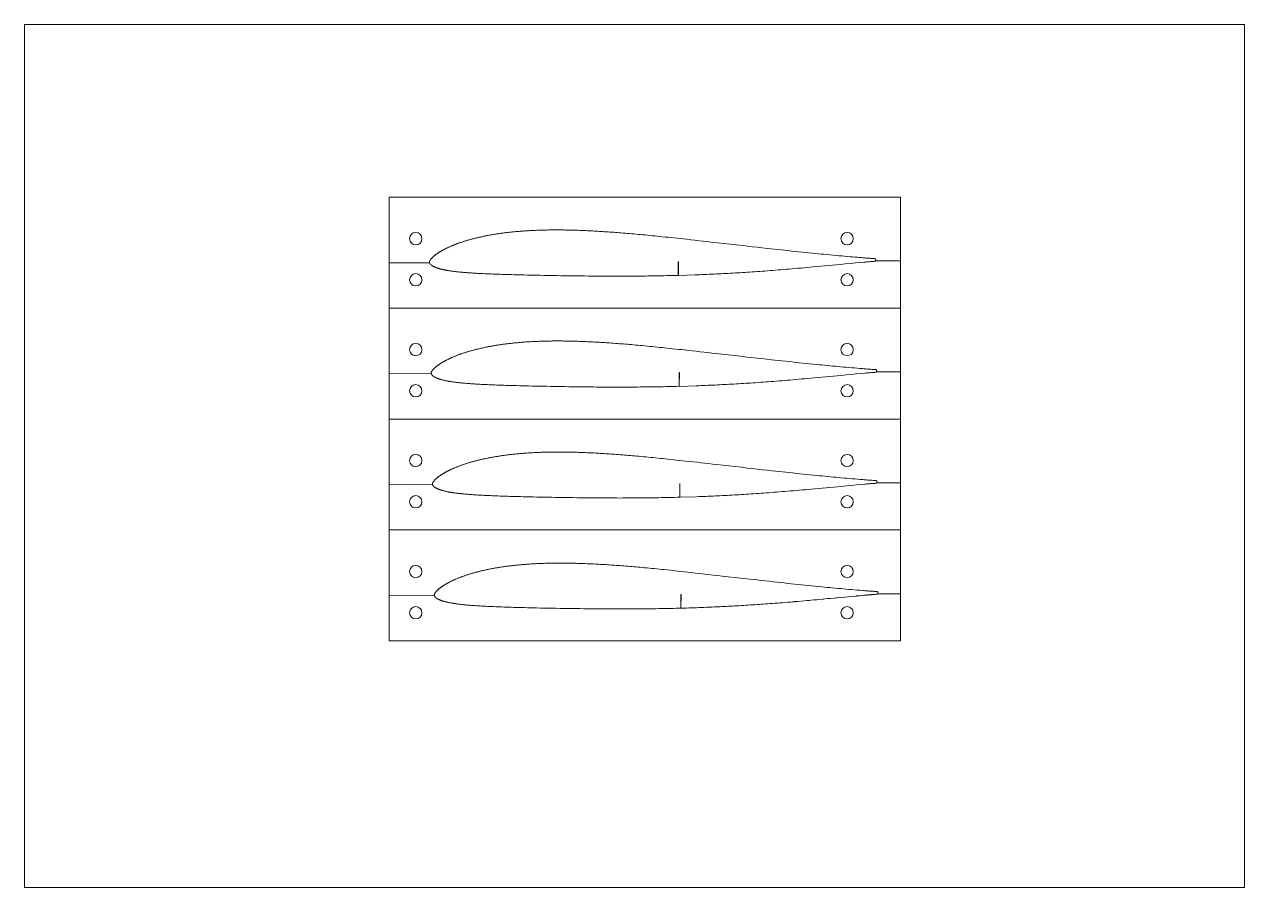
# Paper-space layout 'Sheet' of a CAD drawing. Header units: millimetres. Extents: x 0 to 594, y 0 to 420.
# The model-space entities are those that its viewports show. They can reach past a viewport. Long polylines and large blocks are cut down to what shows.
import ezdxf

# ---------------------------------------------------------------- set-up
doc = ezdxf.new("R2010")
doc.units = ezdxf.units.MM
doc.layers.add('Geometries', color=7, linetype='Continuous')

msp = doc.modelspace()

# ---------------------------------------------------------------- linework, layer by layer
at = {"layer": 'Geometries', "linetype": 'Continuous', "lineweight": 13}
for p, q in [((177.5, 303.98), (177.5, 336)), ((177.5, 336), (426.5, 336)), ((426.5, 336), (426.5, 304.98)), ((177.5, 303.98), (197.2, 304.06)), ((177.5, 303.98), (197.2, 304.06)), ((177.5, 282), (177.5, 303.98)), ((318.29, 304.55), (318.27, 297.89)), ((318.29, 304.55), (318.37, 304.55)), ((318.34, 297.84), (318.37, 304.55)), ((414.34, 304.93), (426.5, 304.98)), ((414.34, 304.93), (426.5, 304.98)), ((414.49, 305.46), (414.49, 305.31)), ((426.5, 304.98), (426.5, 282)), ((426.5, 282), (177.5, 282)), ((177.5, 249.98), (177.5, 282)), ((177.5, 282), (426.5, 282)), ((426.5, 282), (426.5, 250.98)), ((177.5, 249.98), (198.05, 250.07)), ((177.5, 249.98), (198.05, 250.07)), ((177.5, 228), (177.5, 249.98)), ((318.77, 250.55), (318.75, 243.91)), ((318.77, 250.55), (318.85, 250.55)), ((318.82, 243.87), (318.85, 250.55)), ((414.74, 250.94), (426.5, 250.98)), ((414.74, 250.94), (426.5, 250.98)), ((414.89, 251.47), (414.89, 251.32)), ((426.5, 250.98), (426.5, 228)), ((177.5, 228), (426.5, 228)), ((177.5, 195.98), (177.5, 228)), ((426.5, 228), (177.5, 228)), ((426.5, 228), (426.5, 196.98)), ((177.5, 195.98), (198.67, 196.07)), ((177.5, 195.98), (198.67, 196.07)), ((319.02, 196.55), (318.99, 189.94)), ((319.02, 196.55), (319.09, 196.55)), ((319.07, 189.9), (319.09, 196.55)), ((414.9, 196.94), (426.5, 196.98)), ((414.9, 196.94), (426.5, 196.98)), ((415.05, 197.47), (415.05, 197.32)), ((426.5, 196.98), (426.5, 174)), ((177.5, 174), (177.5, 195.98)), ((426.5, 174), (177.5, 174)), ((177.5, 174), (426.5, 174)), ((177.5, 141.98), (177.5, 174)), ((426.5, 174), (426.5, 142.98)), ((414.61, 144.08), (414.93, 144.06)), ((415.38, 142.94), (426.5, 142.98)), ((415.38, 142.94), (426.5, 142.98)), ((415.52, 143.46), (415.52, 143.32)), ((426.5, 142.98), (426.5, 120)), ((177.5, 141.98), (199.59, 142.07)), ((177.5, 141.98), (199.59, 142.07)), ((177.5, 120), (177.5, 141.98)), ((319.57, 142.55), (319.55, 135.96)), ((319.57, 142.55), (319.65, 142.55)), ((319.62, 135.92), (319.65, 142.55)), ((426.5, 120), (177.5, 120))]:
    msp.add_line(p, q, dxfattribs=at)
at = {"layer": 'Geometries', "linetype": 'Continuous', "lineweight": 13, "flags": 128}
for points in [[(300.94, 317.65), (299.89, 317.75), (298.83, 317.85), (297.78, 317.95), (296.72, 318.04), (295.67, 318.13), (294.63, 318.22), (293.59, 318.31), (292.56, 318.4), (291.52, 318.48), (290.59, 318.56), (289.67, 318.63), (288.74, 318.7), (287.81, 318.78), (286.89, 318.84), (285.96, 318.91), (285.03, 318.98), (284.11, 319.04), (283.28, 319.1), (282.45, 319.15), (281.62, 319.21), (280.79, 319.26), (279.95, 319.31), (279.14, 319.36), (278.32, 319.4), (277.51, 319.45), (276.69, 319.49), (275.86, 319.54), (275.02, 319.58), (274.19, 319.62), (273.36, 319.66), (272.52, 319.69), (271.69, 319.73), (270.86, 319.76), (270.16, 319.78), (269.47, 319.81), (268.78, 319.83), (268.08, 319.85), (267.39, 319.87), (266.7, 319.89), (266.04, 319.91), (265.39, 319.92), (264.73, 319.94), (264.08, 319.95), (263.43, 319.96), (262.77, 319.97), (262.12, 319.98), (261.47, 319.99), (260.81, 319.99), (260.16, 320), (259.51, 320), (258.87, 320), (258.23, 320), (257.59, 320), (256.93, 319.99), (256.28, 319.99), (255.63, 319.98), (254.97, 319.97), (254.32, 319.96), (253.68, 319.95), (253.03, 319.94), (252.39, 319.92), (251.75, 319.9), (251.18, 319.89), (250.6, 319.87), (250.03, 319.85), (249.46, 319.83), (248.88, 319.8), (248.31, 319.78), (247.74, 319.75), (247.16, 319.73), (246.64, 319.7), (246.11, 319.67), (245.58, 319.64), (245.05, 319.61), (244.52, 319.58), (244, 319.54), (243.48, 319.51), (242.96, 319.47), (242.44, 319.44), (241.91, 319.4), (241.39, 319.36), (240.86, 319.31), (240.33, 319.27), (239.8, 319.22), (239.27, 319.17), (238.74, 319.12), (238.21, 319.07), (237.68, 319.02), (237.16, 318.97), (236.63, 318.91), (236.1, 318.85), (235.57, 318.79), (235.05, 318.73), (234.56, 318.67), (234.08, 318.62), (233.6, 318.55), (233.11, 318.49), (232.63, 318.43), (232.15, 318.36), (231.69, 318.3), (231.23, 318.23), (230.77, 318.17), (230.31, 318.1), (229.85, 318.03), (229.39, 317.96), (228.93, 317.88), (228.48, 317.81), (228, 317.73), (227.52, 317.65), (227.04, 317.56), (226.56, 317.48), (226.08, 317.39), (225.6, 317.3), (225.19, 317.22), (224.78, 317.14), (224.37, 317.06), (223.96, 316.98), (223.56, 316.89), (223.15, 316.81), (222.74, 316.72), (222.37, 316.64), (221.99, 316.56), (221.62, 316.47), (221.25, 316.39), (220.87, 316.3), (220.5, 316.21), (220.12, 316.12), (219.74, 316.03), (219.35, 315.93), (218.97, 315.84), (218.59, 315.74), (218.21, 315.64), (217.85, 315.54), (217.49, 315.45), (217.13, 315.35), (216.77, 315.25), (216.42, 315.15), (216.06, 315.05), (215.7, 314.94), (215.35, 314.84), (214.99, 314.73), (214.63, 314.62), (214.29, 314.51), (213.94, 314.4), (213.59, 314.29), (213.24, 314.18), (212.89, 314.06), (212.54, 313.94), (212.19, 313.82), (211.84, 313.7), (211.49, 313.58), (211.21, 313.48), (210.94, 313.38), (210.66, 313.28), (210.39, 313.18), (210.12, 313.07), (209.84, 312.97), (209.57, 312.86), (209.3, 312.76), (209.03, 312.65), (208.76, 312.54), (208.49, 312.43), (208.23, 312.32), (207.96, 312.21), (207.7, 312.1), (207.42, 311.98), (207.15, 311.85), (206.87, 311.73), (206.6, 311.61), (206.32, 311.48), (206.05, 311.35), (205.78, 311.23), (205.53, 311.11), (205.28, 310.98), (205.03, 310.86), (204.78, 310.74), (204.54, 310.61), (204.29, 310.48), (204.08, 310.37), (203.87, 310.26), (203.67, 310.15), (203.46, 310.03), (203.25, 309.91), (203.05, 309.8), (202.84, 309.68), (202.66, 309.57), (202.47, 309.45), (202.28, 309.34), (202.1, 309.23), (201.92, 309.11), (201.73, 308.99), (201.55, 308.88), (201.38, 308.76), (201.2, 308.65), (201.03, 308.53), (200.86, 308.41), (200.69, 308.29), (200.52, 308.17), (200.35, 308.04), (200.18, 307.92), (200.05, 307.82), (199.92, 307.72), (199.79, 307.62), (199.66, 307.52), (199.53, 307.41), (199.4, 307.31), (199.28, 307.2), (199.15, 307.1), (199.03, 306.99), (198.94, 306.91), (198.86, 306.83), (198.77, 306.75), (198.68, 306.67), (198.6, 306.59), (198.52, 306.5), (198.44, 306.42), (198.36, 306.34), (198.28, 306.25), (198.21, 306.17), (198.14, 306.1), (198.07, 306.02), (198.01, 305.94), (197.94, 305.86), (197.88, 305.78), (197.81, 305.69), (197.75, 305.61), (197.71, 305.56), (197.67, 305.5), (197.63, 305.45), (197.6, 305.4), (197.56, 305.34), (197.52, 305.28), (197.49, 305.23), (197.46, 305.17), (197.43, 305.12), (197.4, 305.07), (197.38, 305.01), (197.35, 304.96), (197.33, 304.9), (197.31, 304.85), (197.29, 304.8), (197.27, 304.75), (197.26, 304.71), (197.24, 304.66), (197.22, 304.61), (197.21, 304.56), (197.2, 304.52), (197.19, 304.48), (197.18, 304.44), (197.18, 304.4), (197.17, 304.37), (197.17, 304.34), (197.17, 304.3), (197.17, 304.27)], [(411.65, 306.19), (411.16, 306.22), (410.67, 306.26), (410.18, 306.29), (409.69, 306.33), (409.2, 306.37), (408.71, 306.41), (408.22, 306.45), (407.33, 306.52), (406.43, 306.6), (405.53, 306.67), (404.33, 306.78), (403.13, 306.88), (401.94, 306.98), (400.74, 307.08), (399.31, 307.21), (397.88, 307.33), (396.45, 307.46), (395.02, 307.59), (393.6, 307.72), (392.17, 307.86), (390.74, 307.99), (389.32, 308.13), (387.89, 308.27), (386.46, 308.41), (385.04, 308.55), (383.61, 308.69), (381.93, 308.86), (380.25, 309.03), (378.57, 309.2), (376.89, 309.38), (375.18, 309.55), (373.47, 309.73), (371.76, 309.92), (370.05, 310.1), (368.34, 310.28), (366.66, 310.46), (364.98, 310.65), (363.3, 310.83), (361.62, 311.02), (359.22, 311.28), (356.82, 311.55), (354.42, 311.82), (352.02, 312.09), (349.63, 312.36), (346.57, 312.7), (343.52, 313.05), (340.47, 313.4), (337.42, 313.74), (334.37, 314.09), (332.37, 314.32), (330.37, 314.54), (328.37, 314.77), (326.37, 314.99), (324.37, 315.21), (322.37, 315.44), (320.87, 315.6), (319.38, 315.76), (317.88, 315.93), (316.38, 316.09), (314.88, 316.25), (313.38, 316.41), (311.88, 316.56), (310.38, 316.72), (309.2, 316.84), (308.02, 316.96), (306.84, 317.08), (305.66, 317.2), (304.48, 317.31), (303.3, 317.43), (302.12, 317.54), (300.94, 317.65)], [(307.42, 297.65), (306.06, 297.63), (305.46, 297.62), (305.2, 297.62), (305.07, 297.61), (304.12, 297.6), (303.26, 297.59), (302.41, 297.58), (301.4, 297.57), (300.38, 297.56), (299.37, 297.55), (298.01, 297.54), (296.65, 297.53), (295.29, 297.52), (293.94, 297.51), (292.55, 297.51), (291.16, 297.5), (289.78, 297.5), (288.39, 297.5), (287.01, 297.5), (285.62, 297.51), (284.23, 297.51), (282.62, 297.51), (281, 297.52), (279.38, 297.53), (277.76, 297.54), (276.15, 297.55), (274.53, 297.57), (272.62, 297.59), (270.72, 297.61), (268.81, 297.63), (266.91, 297.65), (264.97, 297.68), (263.03, 297.7), (261.09, 297.73), (259.15, 297.76), (257.2, 297.8), (255.78, 297.82), (254.36, 297.85), (252.94, 297.87), (251.06, 297.91), (250.6, 297.92), (250.53, 297.92), (250.48, 297.92), (250.44, 297.92), (250.36, 297.92), (250.03, 297.93), (248.33, 297.97), (246.63, 298), (244.93, 298.04), (243.23, 298.08), (241.99, 298.11), (240.76, 298.14), (239.53, 298.17), (238.29, 298.21), (237.06, 298.24), (236.91, 298.24), (236.84, 298.25), (236.75, 298.25), (236.33, 298.26), (235.58, 298.28), (234.25, 298.32), (233.5, 298.35), (233.4, 298.35), (233.36, 298.35), (233.29, 298.35), (233.16, 298.36), (232.63, 298.37), (231.57, 298.41), (230.5, 298.45), (229.69, 298.47), (228.88, 298.5), (228.08, 298.53), (227.27, 298.57), (226.46, 298.6), (225.65, 298.63), (224.89, 298.67), (224.13, 298.7), (223.37, 298.74), (222.6, 298.77), (221.84, 298.81), (221.24, 298.84), (220.63, 298.88), (220.03, 298.91), (219.42, 298.95), (218.82, 298.98), (218.21, 299.02), (217.6, 299.06), (217, 299.1), (216.63, 299.13), (216.46, 299.14), (216.39, 299.14), (216.38, 299.14), (216.37, 299.14), (216.37, 299.14), (216.36, 299.14), (216.35, 299.15), (216.35, 299.15), (216.34, 299.15), (216.34, 299.15), (216.08, 299.16), (215.61, 299.2), (215.19, 299.23), (214.77, 299.26), (214.3, 299.3), (213.82, 299.34), (213.35, 299.39), (212.87, 299.43), (212.5, 299.46), (212.13, 299.5), (211.75, 299.53), (211.38, 299.57), (211.01, 299.61), (210.64, 299.65), (210.28, 299.69), (209.91, 299.74), (209.54, 299.78), (209.17, 299.82), (208.8, 299.87), (208.47, 299.91), (208.13, 299.96), (207.79, 300.01), (207.46, 300.05), (207.12, 300.1), (206.79, 300.16), (206.5, 300.2), (206.22, 300.25), (205.94, 300.29), (205.66, 300.34), (205.52, 300.36), (205.38, 300.39), (205.34, 300.4), (205.31, 300.4), (205.29, 300.41), (205.24, 300.42), (205.05, 300.45), (204.83, 300.5), (204.61, 300.54), (204.5, 300.56), (204.49, 300.56), (204.49, 300.56), (204.49, 300.56), (204.48, 300.56), (204.48, 300.57), (204.47, 300.57), (204.47, 300.57), (204.42, 300.58), (204.35, 300.59), (204.2, 300.62), (204.05, 300.66), (203.87, 300.69), (203.7, 300.73), (203.65, 300.74), (203.64, 300.74), (203.64, 300.74), (203.64, 300.74), (203.63, 300.75), (203.63, 300.75), (203.63, 300.75), (203.62, 300.75), (203.59, 300.76), (203.53, 300.77), (203.41, 300.8), (203.29, 300.83), (203.14, 300.86), (203, 300.9), (202.85, 300.93), (202.83, 300.94), (202.82, 300.94), (202.82, 300.94), (202.82, 300.94), (202.81, 300.94), (202.81, 300.94), (202.81, 300.94), (202.79, 300.95), (202.76, 300.95), (202.71, 300.97), (202.61, 300.99), (202.44, 301.04), (202.4, 301.05), (202.4, 301.05), (202.39, 301.05), (202.38, 301.06), (202.37, 301.06), (202.36, 301.06), (202.35, 301.06), (202.25, 301.09), (202.06, 301.15), (201.89, 301.2), (201.72, 301.25), (201.57, 301.29), (201.42, 301.34), (201.27, 301.38), (201.12, 301.43), (200.96, 301.49), (200.79, 301.54), (200.63, 301.6), (200.48, 301.66), (200.32, 301.72), (200.16, 301.78), (200.05, 301.82), (199.95, 301.86), (199.84, 301.9), (199.74, 301.94), (199.64, 301.99), (199.59, 302.01), (199.59, 302.01), (199.58, 302.01), (199.57, 302.01), (199.57, 302.02), (199.56, 302.02), (199.56, 302.02), (199.49, 302.05), (199.4, 302.09), (199.3, 302.14), (199.21, 302.18), (199.12, 302.23), (199.03, 302.28), (198.94, 302.33), (198.85, 302.38), (198.82, 302.4), (198.8, 302.41), (198.8, 302.41), (198.8, 302.41), (198.79, 302.41), (198.79, 302.41), (198.79, 302.41), (198.78, 302.42), (198.78, 302.42), (198.68, 302.47), (198.6, 302.52), (198.51, 302.58), (198.46, 302.61), (198.44, 302.62), (198.43, 302.63), (198.43, 302.63), (198.43, 302.63), (198.43, 302.63), (198.43, 302.63), (198.39, 302.66), (198.33, 302.7), (198.28, 302.73), (198.23, 302.77), (198.18, 302.8), (198.12, 302.85), (198.1, 302.87), (198.09, 302.87), (198.09, 302.88), (198.09, 302.88), (198.08, 302.88), (198.08, 302.88), (198.04, 302.92), (198, 302.95), (197.96, 302.98), (197.93, 303.01), (197.93, 303.01), (197.92, 303.02), (197.92, 303.02), (197.91, 303.03), (197.9, 303.04), (197.89, 303.04), (197.85, 303.08), (197.81, 303.12), (197.76, 303.16), (197.71, 303.21), (197.67, 303.26), (197.63, 303.29), (197.63, 303.29), (197.62, 303.3), (197.62, 303.3), (197.62, 303.3), (197.62, 303.31), (197.61, 303.31), (197.61, 303.31), (197.61, 303.32), (197.58, 303.34), (197.55, 303.38), (197.52, 303.41), (197.5, 303.45), (197.47, 303.48), (197.45, 303.51), (197.43, 303.55), (197.41, 303.58), (197.39, 303.61), (197.37, 303.65), (197.35, 303.69), (197.32, 303.74), (197.3, 303.78), (197.28, 303.83), (197.26, 303.88), (197.25, 303.92), (197.23, 303.97), (197.22, 304.02), (197.2, 304.06)], [(413.91, 304.71), (413.58, 304.69), (413.25, 304.67), (412.92, 304.65), (412.59, 304.63), (412.26, 304.6), (411.83, 304.57), (411.39, 304.54), (410.96, 304.5), (410.5, 304.46), (410.04, 304.42), (409.57, 304.38), (409.11, 304.34), (408.65, 304.3), (406.58, 304.11), (404.52, 303.92), (402.06, 303.69), (399.6, 303.46), (397.15, 303.23), (395.27, 303.05), (393.38, 302.87), (391.5, 302.7), (389.62, 302.52), (387.74, 302.34), (385.86, 302.17), (383.98, 301.99), (382.5, 301.86), (381.03, 301.72), (379.55, 301.59), (378.08, 301.46), (376.6, 301.33), (375.16, 301.2), (373.71, 301.08), (372.26, 300.95), (370.81, 300.83), (369.51, 300.72), (368.22, 300.62), (366.92, 300.51), (365.63, 300.41), (364.33, 300.31), (363.04, 300.21), (361.74, 300.11), (360.45, 300.01), (359.22, 299.92), (357.99, 299.83), (356.76, 299.75), (355.52, 299.66), (354.29, 299.58), (353.06, 299.5), (351.9, 299.42), (350.74, 299.34), (349.58, 299.27), (348.42, 299.2), (347.25, 299.13), (346.09, 299.06), (344.93, 298.99), (343.77, 298.93), (342.61, 298.86), (341.44, 298.8), (340.3, 298.74), (339.16, 298.68), (338.02, 298.63), (336.88, 298.57), (335.72, 298.52), (334.55, 298.46), (333.39, 298.41), (332.23, 298.36), (331.07, 298.31), (329.92, 298.27), (328.78, 298.22), (327.64, 298.18), (326.5, 298.14), (318.34, 297.84)], [(411.65, 306.19), (412.02, 306.17), (412.4, 306.14), (412.77, 306.12), (413.07, 306.11), (413.37, 306.09), (413.66, 306.07)], [(413.66, 306.07), (413.8, 306.07), (413.9, 306.06)], [(414.49, 305.46), (414.49, 305.49), (414.48, 305.52), (414.48, 305.54), (414.48, 305.57), (414.47, 305.6), (414.46, 305.62), (414.45, 305.65), (414.44, 305.68), (414.43, 305.71), (414.41, 305.74), (414.4, 305.77), (414.38, 305.79), (414.36, 305.82), (414.34, 305.84), (414.32, 305.87), (414.29, 305.89), (414.27, 305.91), (414.24, 305.93), (414.22, 305.95), (414.19, 305.97), (414.16, 305.99), (414.13, 306), (414.1, 306.01), (414.07, 306.03), (414.05, 306.04), (414.02, 306.04), (413.99, 306.05), (413.96, 306.06), (413.93, 306.06), (413.9, 306.06)], [(198.02, 250.3), (198.02, 250.33), (198.02, 250.37), (198.02, 250.41), (198.03, 250.44), (198.03, 250.48), (198.04, 250.52), (198.05, 250.55), (198.06, 250.59), (198.07, 250.62), (198.08, 250.67), (198.1, 250.72), (198.12, 250.77), (198.13, 250.82), (198.15, 250.87), (198.18, 250.93), (198.2, 250.99), (198.23, 251.05), (198.26, 251.11), (198.29, 251.17), (198.32, 251.23), (198.36, 251.29), (198.4, 251.35), (198.44, 251.42), (198.48, 251.48), (198.53, 251.54), (198.57, 251.61), (198.62, 251.67), (198.68, 251.74), (198.73, 251.81), (198.79, 251.88), (198.85, 251.96), (198.93, 252.05), (199, 252.14), (199.08, 252.23), (199.16, 252.31), (199.24, 252.4), (199.32, 252.49), (199.41, 252.57), (199.49, 252.65), (199.56, 252.72), (199.64, 252.8), (199.72, 252.87), (199.8, 252.94), (199.88, 253.02), (200, 253.12), (200.11, 253.21), (200.23, 253.31), (200.35, 253.41), (200.46, 253.5), (200.58, 253.6), (200.7, 253.69), (200.83, 253.79), (200.96, 253.89), (201.1, 253.99), (201.23, 254.09), (201.37, 254.19), (201.54, 254.31), (201.71, 254.43), (201.89, 254.55), (202.06, 254.67), (202.24, 254.79), (202.42, 254.9), (202.59, 255.02), (202.79, 255.15), (203, 255.27), (203.2, 255.4), (203.4, 255.52), (203.6, 255.64), (203.8, 255.76), (204.01, 255.87), (204.21, 255.99), (204.41, 256.1), (204.62, 256.22), (204.83, 256.33), (205.04, 256.44), (205.25, 256.55), (205.46, 256.66), (205.67, 256.77), (205.88, 256.87), (206.13, 257), (206.38, 257.12), (206.63, 257.24), (206.88, 257.36), (207.13, 257.47), (207.38, 257.59), (207.62, 257.7), (207.86, 257.8), (208.1, 257.91), (208.34, 258.01), (208.58, 258.12), (208.89, 258.25), (209.2, 258.38), (209.52, 258.51), (209.83, 258.63), (210.14, 258.76), (210.46, 258.88), (210.77, 259), (211.06, 259.11), (211.36, 259.22), (211.65, 259.33), (211.94, 259.44), (212.23, 259.54), (212.52, 259.65), (212.87, 259.77), (213.23, 259.89), (213.58, 260.01), (213.93, 260.13), (214.29, 260.24), (214.63, 260.35), (214.98, 260.46), (215.33, 260.57), (215.68, 260.68), (216.04, 260.79), (216.39, 260.89), (216.75, 261), (217.11, 261.1), (217.47, 261.2), (217.82, 261.3), (218.17, 261.4), (218.53, 261.49), (218.88, 261.59), (219.24, 261.68), (219.6, 261.78), (219.96, 261.87), (220.32, 261.96), (220.69, 262.05), (221.05, 262.13), (221.41, 262.22), (221.84, 262.32), (222.27, 262.42), (222.71, 262.52), (223.14, 262.61), (223.57, 262.71), (224, 262.8), (224.41, 262.88), (224.82, 262.97), (225.23, 263.05), (225.64, 263.13), (226.05, 263.21), (226.46, 263.29), (226.87, 263.36), (227.28, 263.44), (227.69, 263.51), (228.1, 263.58), (228.5, 263.65), (228.9, 263.72), (229.31, 263.79), (229.71, 263.86), (230.17, 263.93), (230.63, 264), (231.09, 264.07), (231.55, 264.14), (232.01, 264.21), (232.47, 264.27), (232.93, 264.34), (233.4, 264.4), (233.88, 264.46), (234.36, 264.53), (234.85, 264.59), (235.33, 264.65), (235.81, 264.7), (236.3, 264.76), (236.83, 264.82), (237.36, 264.88), (237.88, 264.93), (238.41, 264.99), (238.94, 265.04), (239.47, 265.09), (240, 265.14), (240.49, 265.19), (240.97, 265.23), (241.46, 265.27), (241.94, 265.31), (242.43, 265.35), (242.92, 265.38), (243.5, 265.43), (244.08, 265.47), (244.67, 265.51), (245.25, 265.55), (245.84, 265.58), (246.41, 265.61), (246.98, 265.65), (247.56, 265.68), (248.13, 265.7), (248.72, 265.73), (249.32, 265.76), (249.91, 265.78), (250.51, 265.81), (251.1, 265.83), (251.68, 265.85), (252.27, 265.86), (252.85, 265.88), (253.43, 265.89), (254.03, 265.91), (254.63, 265.92), (255.22, 265.93), (255.82, 265.94), (256.41, 265.95), (257.01, 265.96), (257.6, 265.96), (258.3, 265.96), (258.99, 265.97), (259.69, 265.97), (260.38, 265.97), (261.08, 265.96), (261.77, 265.96), (262.43, 265.95), (263.08, 265.94), (263.74, 265.94), (264.39, 265.93), (265.05, 265.91), (265.74, 265.9), (266.44, 265.88), (267.13, 265.87), (267.83, 265.85), (268.52, 265.83), (269.22, 265.81), (270.04, 265.78), (270.85, 265.75), (271.67, 265.72), (272.49, 265.69), (273.33, 265.65), (274.16, 265.62), (275, 265.58), (275.83, 265.54), (276.67, 265.5), (277.5, 265.45), (278.34, 265.41), (279.17, 265.36), (280, 265.31), (280.83, 265.26), (281.67, 265.21), (282.5, 265.16), (283.32, 265.11), (284.13, 265.05), (284.95, 265), (285.77, 264.94), (286.74, 264.87), (287.71, 264.8), (288.68, 264.73), (289.66, 264.65), (290.63, 264.58), (291.6, 264.5), (292.57, 264.42), (293.54, 264.34), (294.52, 264.26), (295.49, 264.18), (296.46, 264.09), (297.43, 264.01), (298.57, 263.9), (299.72, 263.8), (300.86, 263.69), (302.01, 263.58)], [(302.01, 263.58), (303.22, 263.47), (304.44, 263.35), (305.65, 263.23), (306.86, 263.11), (308.08, 262.99), (309.27, 262.87), (310.46, 262.75), (311.65, 262.63), (312.84, 262.5), (314.26, 262.35), (315.68, 262.2), (317.1, 262.05), (318.51, 261.9), (319.93, 261.75), (321.35, 261.59), (323.25, 261.38), (325.15, 261.17), (327.04, 260.96), (328.94, 260.75), (330.84, 260.54), (332.74, 260.32), (334.63, 260.11), (336.53, 259.89), (339.57, 259.55), (342.6, 259.2), (345.64, 258.86), (348.68, 258.51), (351.71, 258.17), (354.1, 257.9), (356.48, 257.63), (358.87, 257.37), (361.26, 257.1), (363.64, 256.84), (365.34, 256.65), (367.04, 256.47), (368.75, 256.28), (370.45, 256.1), (372.15, 255.92), (373.82, 255.74), (375.49, 255.57), (377.16, 255.39), (378.83, 255.22), (380.51, 255.05), (382.18, 254.88), (383.85, 254.71), (385.52, 254.54), (386.84, 254.41), (388.15, 254.28), (389.46, 254.16), (390.78, 254.03), (392.12, 253.9), (393.45, 253.78), (394.79, 253.65), (396.13, 253.53), (397.47, 253.41), (398.79, 253.29), (400.1, 253.18), (401.42, 253.06), (402.73, 252.95), (404.05, 252.84), (405.36, 252.73), (406.68, 252.61), (408, 252.5), (408.57, 252.46), (409.15, 252.41), (409.73, 252.36), (410.31, 252.32), (410.77, 252.28), (411.22, 252.25), (411.68, 252.22), (412.13, 252.19)], [(198.05, 250.07), (198.04, 250.1), (198.04, 250.14), (198.03, 250.18), (198.02, 250.22), (198.02, 250.26), (198.02, 250.3)], [(308.29, 243.69), (306.89, 243.66), (305.49, 243.64), (304.09, 243.63), (302.69, 243.61), (301.29, 243.59), (299.89, 243.58), (298.49, 243.57), (297.21, 243.56), (295.92, 243.55), (294.64, 243.55), (293.36, 243.54), (292.07, 243.54), (290.79, 243.54), (289.25, 243.54), (287.71, 243.54), (286.17, 243.54), (284.62, 243.54), (283.08, 243.55), (281.57, 243.56), (280.06, 243.56), (278.54, 243.57), (277.03, 243.59), (275.31, 243.6), (273.59, 243.62), (271.87, 243.63), (270.15, 243.65), (268.43, 243.67), (266.72, 243.7), (265, 243.72), (263.28, 243.74), (261.48, 243.77), (259.67, 243.8), (257.87, 243.83), (256.07, 243.86), (254.27, 243.9), (252.47, 243.93), (250.72, 243.97), (248.97, 244), (247.22, 244.04), (245.47, 244.08), (243.72, 244.12), (242.34, 244.15), (240.97, 244.19), (239.59, 244.23), (238.22, 244.26), (236.84, 244.3), (235.7, 244.34), (234.55, 244.37), (233.41, 244.41), (232.26, 244.45), (231.11, 244.49), (229.97, 244.53), (229.07, 244.56), (228.17, 244.6), (227.27, 244.63), (226.37, 244.67), (225.47, 244.71), (224.57, 244.75), (223.84, 244.79), (223.11, 244.82), (222.38, 244.86), (221.66, 244.9), (220.93, 244.94), (220.2, 244.98), (219.63, 245.02), (219.05, 245.05), (218.48, 245.09), (217.91, 245.13), (217.34, 245.17), (216.77, 245.21), (216.28, 245.25), (215.79, 245.28), (215.3, 245.32), (214.81, 245.36), (214.32, 245.41), (213.83, 245.45), (213.34, 245.49), (212.96, 245.53), (212.57, 245.57), (212.19, 245.61), (211.8, 245.65), (211.42, 245.69), (211.04, 245.73), (210.65, 245.78), (210.29, 245.82), (209.93, 245.87), (209.57, 245.91), (209.21, 245.96), (208.84, 246.01), (208.48, 246.06), (208.2, 246.1), (207.92, 246.14), (207.63, 246.19), (207.35, 246.23), (207.07, 246.28), (206.78, 246.32), (206.54, 246.37), (206.3, 246.41), (206.06, 246.45), (205.82, 246.5), (205.58, 246.54), (205.33, 246.59), (205.09, 246.64), (204.87, 246.69), (204.65, 246.74), (204.43, 246.79), (204.22, 246.84), (204, 246.89), (203.78, 246.94), (203.57, 247), (203.35, 247.05), (203.14, 247.11), (202.93, 247.17), (202.72, 247.23), (202.56, 247.28), (202.39, 247.33), (202.23, 247.38), (202.06, 247.43), (201.9, 247.48), (201.74, 247.54), (201.57, 247.59), (201.41, 247.65), (201.25, 247.71), (201.09, 247.77), (200.96, 247.82), (200.84, 247.87), (200.71, 247.92), (200.59, 247.97), (200.47, 248.03), (200.34, 248.08), (200.22, 248.14), (200.09, 248.2), (199.97, 248.26), (199.87, 248.31), (199.78, 248.36), (199.68, 248.41), (199.59, 248.46), (199.52, 248.51), (199.44, 248.55), (199.37, 248.59), (199.3, 248.64), (199.22, 248.69), (199.16, 248.74), (199.09, 248.79), (199.02, 248.84), (198.95, 248.89), (198.89, 248.94), (198.83, 248.99), (198.77, 249.04), (198.71, 249.09), (198.65, 249.15), (198.6, 249.2), (198.56, 249.24), (198.52, 249.27), (198.48, 249.31), (198.45, 249.35), (198.41, 249.39), (198.38, 249.43), (198.34, 249.47), (198.31, 249.51), (198.28, 249.56), (198.26, 249.6), (198.23, 249.65), (198.2, 249.7), (198.18, 249.74), (198.16, 249.79), (198.14, 249.84), (198.12, 249.88), (198.1, 249.93), (198.08, 249.97), (198.07, 250.02), (198.05, 250.07)], [(414.31, 250.72), (413.98, 250.7), (413.65, 250.68), (413.32, 250.66), (412.99, 250.63), (412.66, 250.61), (412.23, 250.58), (411.8, 250.54), (411.37, 250.51), (410.9, 250.47), (410.44, 250.43), (409.98, 250.39), (409.52, 250.35), (409.05, 250.3), (406.99, 250.11), (404.93, 249.92), (402.47, 249.7), (400.02, 249.47), (397.56, 249.24), (395.68, 249.06), (393.8, 248.89), (391.92, 248.71), (390.04, 248.53), (388.16, 248.36), (386.29, 248.18), (384.41, 248.01), (382.93, 247.87), (381.46, 247.74), (379.98, 247.6), (378.51, 247.47), (377.04, 247.34), (375.59, 247.22), (374.14, 247.09), (372.69, 246.97), (371.24, 246.85), (369.95, 246.74), (368.66, 246.63), (367.36, 246.53), (366.07, 246.43), (364.78, 246.33), (363.48, 246.23), (362.19, 246.13), (360.9, 246.03), (359.67, 245.94), (358.44, 245.85), (357.21, 245.77), (355.98, 245.68), (354.74, 245.6), (353.51, 245.52), (352.35, 245.44), (351.19, 245.37), (350.03, 245.29), (348.87, 245.22), (347.71, 245.15), (346.55, 245.08), (345.39, 245.02), (344.23, 244.95), (343.07, 244.89), (341.91, 244.83), (340.77, 244.77), (339.63, 244.71), (338.49, 244.65), (337.35, 244.6), (336.18, 244.54), (335.02, 244.49), (333.86, 244.44), (332.7, 244.39), (331.54, 244.34), (330.4, 244.29), (329.26, 244.25), (328.12, 244.21), (326.97, 244.17), (318.82, 243.87)], [(412.13, 252.19), (412.49, 252.17), (412.85, 252.14), (413.21, 252.12), (413.64, 252.1), (414.06, 252.08)], [(414.06, 252.08), (414.2, 252.07), (414.3, 252.07)], [(414.89, 251.47), (414.89, 251.49), (414.89, 251.52), (414.88, 251.55), (414.88, 251.57), (414.87, 251.6), (414.86, 251.63), (414.85, 251.66), (414.84, 251.68), (414.83, 251.71), (414.81, 251.74), (414.8, 251.77), (414.78, 251.8), (414.76, 251.82), (414.74, 251.85), (414.72, 251.87), (414.69, 251.89), (414.67, 251.91), (414.64, 251.94), (414.62, 251.95), (414.59, 251.97), (414.56, 251.99), (414.53, 252), (414.51, 252.02), (414.48, 252.03), (414.45, 252.04), (414.42, 252.05), (414.39, 252.05), (414.36, 252.06), (414.33, 252.06), (414.3, 252.07)], [(198.62, 196.32), (198.62, 196.35), (198.63, 196.39), (198.63, 196.43), (198.63, 196.46), (198.64, 196.5), (198.65, 196.54), (198.65, 196.57), (198.66, 196.61), (198.67, 196.64), (198.69, 196.69), (198.71, 196.74), (198.72, 196.79), (198.74, 196.84), (198.76, 196.89), (198.78, 196.95), (198.81, 197.01), (198.84, 197.07), (198.87, 197.13), (198.9, 197.19), (198.93, 197.25), (198.96, 197.31), (199, 197.37), (199.05, 197.44), (199.09, 197.5), (199.14, 197.56), (199.18, 197.62), (199.23, 197.69), (199.28, 197.76), (199.34, 197.83), (199.4, 197.9), (199.46, 197.97), (199.53, 198.06), (199.61, 198.15), (199.69, 198.24), (199.77, 198.33), (199.85, 198.42), (199.93, 198.5), (200.01, 198.59), (200.09, 198.66), (200.17, 198.74), (200.25, 198.81), (200.33, 198.89), (200.41, 198.96), (200.49, 199.03), (200.6, 199.13), (200.72, 199.23), (200.84, 199.33), (200.95, 199.42), (201.07, 199.52), (201.19, 199.61), (201.31, 199.7), (201.44, 199.8), (201.57, 199.9), (201.7, 200), (201.84, 200.1), (201.97, 200.2), (202.14, 200.32), (202.32, 200.44), (202.49, 200.56), (202.67, 200.68), (202.84, 200.8), (203.02, 200.91), (203.2, 201.03), (203.4, 201.15), (203.6, 201.28), (203.8, 201.4), (204, 201.52), (204.21, 201.65), (204.41, 201.76), (204.61, 201.88), (204.81, 201.99), (205.02, 202.11), (205.22, 202.22), (205.43, 202.33), (205.64, 202.44), (205.85, 202.55), (206.06, 202.66), (206.27, 202.77), (206.49, 202.88), (206.73, 203), (206.98, 203.12), (207.23, 203.24), (207.48, 203.36), (207.73, 203.47), (207.98, 203.59), (208.22, 203.7), (208.46, 203.8), (208.7, 203.91), (208.94, 204.01), (209.18, 204.11), (209.49, 204.25), (209.8, 204.37), (210.11, 204.5), (210.43, 204.63), (210.74, 204.75), (211.06, 204.88), (211.37, 205), (211.66, 205.11), (211.95, 205.22), (212.24, 205.32), (212.53, 205.43), (212.82, 205.54), (213.12, 205.64), (213.47, 205.76), (213.82, 205.88), (214.17, 206), (214.52, 206.12), (214.88, 206.23), (215.23, 206.34), (215.57, 206.45), (215.92, 206.56), (216.27, 206.67), (216.63, 206.78), (216.98, 206.88), (217.34, 206.99), (217.7, 207.09), (218.06, 207.19), (218.41, 207.29), (218.76, 207.38), (219.11, 207.48), (219.46, 207.57), (219.82, 207.67), (220.19, 207.76), (220.55, 207.85), (220.91, 207.94), (221.27, 208.03), (221.63, 208.12), (222, 208.2), (222.43, 208.3), (222.86, 208.4), (223.29, 208.5), (223.72, 208.59), (224.15, 208.69), (224.58, 208.78), (224.99, 208.86), (225.4, 208.95), (225.81, 209.03), (226.21, 209.11), (226.62, 209.19), (227.03, 209.26), (227.44, 209.34), (227.85, 209.42), (228.26, 209.49), (228.67, 209.56), (229.07, 209.63), (229.48, 209.7), (229.88, 209.77), (230.28, 209.83), (230.74, 209.9), (231.2, 209.98), (231.66, 210.04), (232.12, 210.11), (232.58, 210.18), (233.04, 210.25), (233.5, 210.31), (233.96, 210.37), (234.44, 210.43), (234.93, 210.5), (235.41, 210.56), (235.89, 210.62), (236.38, 210.67), (236.86, 210.73), (237.39, 210.79), (237.92, 210.85), (238.44, 210.9), (238.97, 210.96), (239.5, 211.01), (240.03, 211.06), (240.56, 211.11), (241.04, 211.15), (241.53, 211.2), (242.01, 211.24), (242.5, 211.28), (242.98, 211.31), (243.47, 211.35), (244.05, 211.39), (244.63, 211.43), (245.22, 211.47), (245.8, 211.51), (246.38, 211.55), (246.96, 211.58), (247.53, 211.61), (248.1, 211.64), (248.68, 211.67), (249.27, 211.7), (249.86, 211.72), (250.45, 211.75), (251.05, 211.77), (251.64, 211.79), (252.22, 211.81), (252.81, 211.83), (253.39, 211.84), (253.97, 211.86), (254.57, 211.87), (255.16, 211.88), (255.75, 211.89), (256.35, 211.9), (256.94, 211.91), (257.54, 211.92), (258.13, 211.92), (258.83, 211.93), (259.52, 211.93), (260.22, 211.93), (260.91, 211.93), (261.6, 211.92), (262.3, 211.92), (262.95, 211.91), (263.61, 211.91), (264.26, 211.9), (264.91, 211.89), (265.57, 211.87), (266.26, 211.86), (266.96, 211.84), (267.65, 211.83), (268.34, 211.81), (269.04, 211.79), (269.73, 211.77), (270.55, 211.74), (271.37, 211.71), (272.18, 211.68), (273, 211.65), (273.83, 211.61), (274.67, 211.58), (275.5, 211.54), (276.33, 211.5), (277.17, 211.46), (278, 211.41), (278.83, 211.37), (279.67, 211.32), (280.5, 211.27), (281.33, 211.22), (282.16, 211.17), (282.99, 211.12), (283.81, 211.07), (284.62, 211.01), (285.44, 210.96), (286.26, 210.9), (287.23, 210.83), (288.2, 210.76), (289.17, 210.69), (290.14, 210.61), (291.11, 210.54), (292.08, 210.46), (293.05, 210.38), (294.02, 210.3), (294.99, 210.22), (295.96, 210.14), (296.93, 210.05), (297.9, 209.97), (299.04, 209.86), (300.19, 209.76), (301.33, 209.65), (302.47, 209.54)], [(302.47, 209.54), (303.68, 209.43), (304.89, 209.31), (306.1, 209.19), (307.31, 209.07), (308.52, 208.95), (309.71, 208.83), (310.9, 208.71), (312.09, 208.59), (313.28, 208.47), (314.69, 208.32), (316.11, 208.17), (317.52, 208.02), (318.93, 207.87), (320.35, 207.71), (321.76, 207.56), (323.65, 207.35), (325.55, 207.14), (327.44, 206.93), (329.33, 206.72), (331.23, 206.51), (333.12, 206.29), (335.01, 206.08), (336.9, 205.86), (339.93, 205.52), (342.96, 205.18), (345.99, 204.83), (349.01, 204.49), (352.04, 204.15), (354.42, 203.88), (356.8, 203.61), (359.18, 203.35), (361.56, 203.08), (363.94, 202.82), (365.64, 202.64), (367.33, 202.45), (369.03, 202.27), (370.73, 202.09), (372.42, 201.91), (374.09, 201.73), (375.76, 201.55), (377.42, 201.38), (379.09, 201.21), (380.76, 201.04), (382.42, 200.87), (384.09, 200.7), (385.76, 200.53), (387.07, 200.4), (388.38, 200.28), (389.69, 200.15), (391, 200.02), (392.34, 199.9), (393.67, 199.77), (395.01, 199.65), (396.34, 199.52), (397.68, 199.4), (398.99, 199.29), (400.3, 199.17), (401.61, 199.06), (402.93, 198.94), (404.24, 198.83), (405.55, 198.72), (406.86, 198.61), (408.17, 198.5), (408.75, 198.45), (409.33, 198.41), (409.91, 198.36), (410.48, 198.32), (410.94, 198.28), (411.39, 198.25), (411.85, 198.22), (412.3, 198.19)], [(198.67, 196.07), (198.66, 196.1), (198.65, 196.14), (198.64, 196.17), (198.63, 196.21), (198.63, 196.25), (198.63, 196.28), (198.62, 196.32)], [(308.71, 189.71), (307.31, 189.69), (305.91, 189.67), (304.51, 189.65), (303.12, 189.64), (301.72, 189.62), (300.32, 189.61), (298.92, 189.6), (297.64, 189.59), (296.36, 189.58), (295.08, 189.58), (293.8, 189.57), (292.51, 189.57), (291.23, 189.57), (289.69, 189.56), (288.16, 189.57), (286.62, 189.57), (285.08, 189.57), (283.54, 189.58), (282.03, 189.58), (280.52, 189.59), (279.01, 189.6), (277.5, 189.61), (275.78, 189.63), (274.07, 189.65), (272.35, 189.66), (270.64, 189.68), (268.92, 189.7), (267.2, 189.73), (265.49, 189.75), (263.77, 189.77), (261.97, 189.8), (260.17, 189.83), (258.38, 189.86), (256.58, 189.89), (254.78, 189.92), (252.98, 189.96), (251.24, 189.99), (249.49, 190.03), (247.74, 190.07), (245.99, 190.11), (244.25, 190.15), (242.87, 190.18), (241.5, 190.22), (240.13, 190.25), (238.76, 190.29), (237.38, 190.33), (236.24, 190.37), (235.1, 190.4), (233.95, 190.44), (232.81, 190.48), (231.66, 190.52), (230.52, 190.56), (229.62, 190.59), (228.72, 190.63), (227.83, 190.66), (226.93, 190.7), (226.03, 190.74), (225.13, 190.78), (224.4, 190.82), (223.68, 190.85), (222.95, 190.89), (222.22, 190.93), (221.49, 190.97), (220.77, 191.01), (220.2, 191.05), (219.63, 191.08), (219.05, 191.12), (218.48, 191.16), (217.91, 191.2), (217.34, 191.24), (216.85, 191.28), (216.36, 191.31), (215.88, 191.35), (215.39, 191.39), (214.9, 191.44), (214.41, 191.48), (213.92, 191.52), (213.54, 191.56), (213.15, 191.6), (212.77, 191.64), (212.39, 191.68), (212, 191.72), (211.62, 191.76), (211.24, 191.81), (210.88, 191.85), (210.52, 191.9), (210.16, 191.94), (209.79, 191.99), (209.43, 192.04), (209.07, 192.09), (208.79, 192.13), (208.51, 192.17), (208.22, 192.22), (207.94, 192.26), (207.66, 192.31), (207.38, 192.35), (207.14, 192.39), (206.89, 192.44), (206.65, 192.48), (206.41, 192.53), (206.17, 192.57), (205.93, 192.62), (205.69, 192.67), (205.47, 192.72), (205.25, 192.76), (205.03, 192.81), (204.81, 192.87), (204.59, 192.92), (204.38, 192.97), (204.16, 193.03), (203.95, 193.08), (203.74, 193.14), (203.53, 193.2), (203.32, 193.26), (203.16, 193.3), (202.99, 193.35), (202.83, 193.4), (202.66, 193.46), (202.5, 193.51), (202.34, 193.56), (202.18, 193.62), (202.01, 193.68), (201.85, 193.74), (201.69, 193.8), (201.57, 193.85), (201.44, 193.9), (201.32, 193.95), (201.19, 194), (201.07, 194.05), (200.94, 194.11), (200.82, 194.17), (200.7, 194.23), (200.58, 194.29), (200.48, 194.33), (200.38, 194.38), (200.29, 194.43), (200.2, 194.49), (200.12, 194.53), (200.05, 194.57), (199.97, 194.62), (199.9, 194.66), (199.83, 194.71), (199.76, 194.76), (199.69, 194.81), (199.63, 194.86), (199.56, 194.91), (199.5, 194.96), (199.44, 195.01), (199.38, 195.06), (199.32, 195.11), (199.26, 195.17), (199.21, 195.22), (199.17, 195.25), (199.13, 195.29), (199.09, 195.33), (199.06, 195.37), (199.02, 195.4), (198.99, 195.44), (198.96, 195.49), (198.93, 195.53), (198.9, 195.57), (198.87, 195.61), (198.84, 195.66), (198.82, 195.71), (198.79, 195.75), (198.77, 195.8), (198.75, 195.84), (198.73, 195.89), (198.71, 195.93), (198.7, 195.98), (198.68, 196.02), (198.67, 196.07)], [(414.47, 196.72), (414.14, 196.7), (413.81, 196.68), (413.48, 196.66), (413.15, 196.63), (412.82, 196.61), (412.39, 196.58), (411.96, 196.54), (411.53, 196.51), (411.07, 196.47), (410.61, 196.43), (410.14, 196.39), (409.68, 196.35), (409.22, 196.31), (407.16, 196.12), (405.1, 195.93), (402.64, 195.7), (400.19, 195.47), (397.74, 195.24), (395.86, 195.07), (393.98, 194.89), (392.1, 194.71), (390.23, 194.54), (388.35, 194.36), (386.47, 194.19), (384.59, 194.01), (383.12, 193.88), (381.65, 193.75), (380.18, 193.61), (378.7, 193.48), (377.23, 193.35), (375.78, 193.23), (374.34, 193.1), (372.89, 192.98), (371.44, 192.86), (370.15, 192.75), (368.86, 192.65), (367.57, 192.54), (366.27, 192.44), (364.98, 192.34), (363.69, 192.24), (362.4, 192.14), (361.1, 192.05), (359.87, 191.96), (358.64, 191.87), (357.42, 191.78), (356.19, 191.7), (354.96, 191.61), (353.73, 191.53), (352.57, 191.46), (351.41, 191.38), (350.25, 191.31), (349.09, 191.24), (347.93, 191.17), (346.77, 191.1), (345.61, 191.04), (344.45, 190.97), (343.29, 190.91), (342.13, 190.85), (340.99, 190.79), (339.85, 190.73), (338.71, 190.67), (337.57, 190.62), (336.41, 190.56), (335.25, 190.51), (334.09, 190.46), (332.93, 190.41), (331.77, 190.36), (330.63, 190.32), (329.49, 190.27), (328.35, 190.23), (327.21, 190.19), (319.07, 189.9)], [(412.3, 198.19), (412.7, 198.16), (413.11, 198.14), (413.51, 198.11), (413.83, 198.1), (414.15, 198.08), (414.46, 198.06)], [(415.05, 197.47), (415.05, 197.49), (415.05, 197.52), (415.04, 197.55), (415.04, 197.57), (415.03, 197.6), (415.02, 197.62), (415.01, 197.65), (415, 197.68), (414.99, 197.71), (414.97, 197.74), (414.96, 197.77), (414.94, 197.79), (414.92, 197.82), (414.9, 197.84), (414.88, 197.87), (414.85, 197.89), (414.83, 197.91), (414.81, 197.93), (414.78, 197.95), (414.75, 197.97), (414.72, 197.99), (414.7, 198), (414.67, 198.02), (414.64, 198.03), (414.61, 198.04), (414.58, 198.05), (414.55, 198.05), (414.52, 198.06), (414.49, 198.06), (414.46, 198.06)], [(199.54, 142.34), (199.54, 142.37), (199.54, 142.4), (199.54, 142.43), (199.55, 142.46), (199.55, 142.49), (199.56, 142.53), (199.56, 142.56), (199.57, 142.6), (199.58, 142.63), (199.59, 142.67), (199.61, 142.72), (199.62, 142.77), (199.64, 142.82), (199.66, 142.87), (199.68, 142.92), (199.71, 142.98), (199.73, 143.05), (199.76, 143.11), (199.79, 143.17), (199.82, 143.23), (199.86, 143.28), (199.89, 143.34), (199.93, 143.4), (199.96, 143.46), (200, 143.51), (200.04, 143.57), (200.08, 143.62), (200.12, 143.68), (200.16, 143.73), (200.22, 143.8), (200.28, 143.87), (200.34, 143.95), (200.4, 144.02), (200.48, 144.11), (200.56, 144.2), (200.64, 144.29), (200.72, 144.38), (200.8, 144.47), (200.88, 144.55), (200.97, 144.64), (201.05, 144.72), (201.13, 144.79), (201.21, 144.87), (201.29, 144.94), (201.38, 145.02), (201.46, 145.09), (201.57, 145.19), (201.69, 145.29), (201.81, 145.39), (201.93, 145.48), (202.05, 145.58), (202.17, 145.68), (202.29, 145.77), (202.43, 145.87), (202.56, 145.97), (202.7, 146.07), (202.84, 146.17), (202.97, 146.27), (203.15, 146.39), (203.33, 146.52), (203.51, 146.64), (203.68, 146.76), (203.87, 146.88), (204.05, 146.99), (204.23, 147.11), (204.43, 147.24), (204.64, 147.36), (204.84, 147.49), (205.05, 147.61), (205.26, 147.73), (205.46, 147.85), (205.67, 147.97), (205.88, 148.08), (206.08, 148.2), (206.3, 148.31), (206.51, 148.42), (206.72, 148.54), (206.94, 148.65), (207.15, 148.76), (207.37, 148.86), (207.59, 148.97), (207.84, 149.1), (208.09, 149.22), (208.35, 149.34), (208.6, 149.46), (208.86, 149.57), (209.12, 149.69), (209.36, 149.8), (209.6, 149.9), (209.85, 150.01), (210.09, 150.11), (210.34, 150.22), (210.65, 150.35), (210.97, 150.48), (211.29, 150.61), (211.61, 150.74), (211.93, 150.86), (212.25, 150.99), (212.58, 151.11), (212.87, 151.22), (213.17, 151.33), (213.46, 151.43), (213.76, 151.54), (214.06, 151.64), (214.36, 151.75), (214.72, 151.87), (215.07, 151.99), (215.43, 152.11), (215.79, 152.23), (216.16, 152.34), (216.51, 152.45), (216.87, 152.56), (217.22, 152.67), (217.58, 152.78), (217.94, 152.89), (218.3, 152.99), (218.67, 153.1), (219.03, 153.2), (219.4, 153.3), (219.76, 153.4), (220.12, 153.49), (220.48, 153.59), (220.84, 153.68), (221.2, 153.77), (221.57, 153.87), (221.94, 153.96), (222.31, 154.05), (222.68, 154.14), (223.05, 154.22), (223.42, 154.31), (223.86, 154.41), (224.3, 154.51), (224.73, 154.6), (225.17, 154.7), (225.61, 154.79), (226.06, 154.88), (226.47, 154.96), (226.89, 155.05), (227.3, 155.13), (227.72, 155.21), (228.14, 155.28), (228.55, 155.36), (228.97, 155.44), (229.39, 155.51), (229.81, 155.58), (230.23, 155.65), (230.64, 155.72), (231.05, 155.79), (231.46, 155.85), (231.87, 155.92), (232.34, 155.99), (232.81, 156.06), (233.28, 156.13), (233.74, 156.19), (234.21, 156.26), (234.68, 156.32), (235.15, 156.39), (235.62, 156.45), (236.11, 156.51), (236.61, 156.57), (237.1, 156.63), (237.59, 156.68), (238.08, 156.74), (238.58, 156.79), (239.11, 156.85), (239.65, 156.91), (240.19, 156.96), (240.73, 157.01), (241.27, 157.06), (241.81, 157.11), (242.35, 157.16), (242.84, 157.2), (243.33, 157.24), (243.83, 157.28), (244.32, 157.32), (244.82, 157.35), (245.31, 157.39), (245.91, 157.43), (246.5, 157.47), (247.09, 157.5), (247.69, 157.54), (248.28, 157.57), (248.87, 157.6), (249.45, 157.63), (250.03, 157.66), (250.62, 157.68), (251.22, 157.71), (251.83, 157.73), (252.43, 157.75), (253.03, 157.77), (253.64, 157.79), (254.23, 157.81), (254.83, 157.82), (255.42, 157.83), (256.01, 157.85), (256.62, 157.86), (257.22, 157.87), (257.83, 157.87), (258.44, 157.88), (259.04, 157.88), (259.65, 157.89), (260.25, 157.89), (260.96, 157.89), (261.67, 157.89), (262.37, 157.88), (263.08, 157.88), (263.79, 157.87), (264.5, 157.86), (265.16, 157.86), (265.83, 157.84), (266.49, 157.83), (267.16, 157.82), (267.83, 157.8), (268.53, 157.79), (269.24, 157.77), (269.95, 157.75), (270.65, 157.72), (271.36, 157.7), (272.07, 157.68), (272.9, 157.64), (273.73, 157.61), (274.56, 157.58), (275.4, 157.54), (276.25, 157.5), (277.1, 157.46), (277.94, 157.42), (278.79, 157.37), (279.64, 157.33), (280.49, 157.28), (281.34, 157.23), (282.19, 157.18), (283.03, 157.13), (283.88, 157.07), (284.73, 157.02), (285.57, 156.96), (286.4, 156.9), (287.24, 156.85), (288.07, 156.79), (288.9, 156.73), (289.89, 156.65), (290.88, 156.58), (291.86, 156.5), (292.85, 156.42), (293.84, 156.34), (294.83, 156.26), (295.82, 156.17), (296.81, 156.09), (297.79, 156), (298.78, 155.92), (299.77, 155.83), (300.76, 155.74), (301.92, 155.63), (303.09, 155.52), (304.25, 155.41), (305.41, 155.3), (306.62, 155.18), (307.82, 155.06), (309.02, 154.94), (310.23, 154.82), (311.43, 154.7), (313, 154.54), (314.58, 154.37), (316.15, 154.21), (317.84, 154.03), (319.53, 153.85), (321.22, 153.66), (322.9, 153.48), (324.59, 153.29), (326.74, 153.06), (328.89, 152.82), (331.04, 152.58), (333.19, 152.33), (335.34, 152.09), (337.49, 151.85), (339.64, 151.6), (342.65, 151.26), (345.66, 150.92), (348.67, 150.58), (351.68, 150.24), (354.69, 149.9), (356.67, 149.68), (358.64, 149.46), (360.61, 149.24), (362.58, 149.02), (364.55, 148.81), (366.52, 148.59), (368.21, 148.41), (369.9, 148.23), (371.58, 148.04), (373.27, 147.86), (374.96, 147.69), (376.62, 147.51), (378.27, 147.34), (379.93, 147.17), (381.59, 147), (383.25, 146.83), (384.9, 146.66), (386.56, 146.5), (388.22, 146.34), (389.52, 146.21), (390.83, 146.08), (392.13, 145.96), (393.43, 145.84), (394.76, 145.71), (396.09, 145.59), (397.42, 145.47), (398.74, 145.35), (400.07, 145.23), (401.38, 145.12), (402.68, 145), (403.98, 144.89), (405.29, 144.78), (406.75, 144.66), (408.21, 144.54), (408.79, 144.49), (409.36, 144.44), (409.93, 144.39), (410.51, 144.35), (410.97, 144.31), (411.43, 144.28), (411.89, 144.25), (412.35, 144.21), (412.81, 144.18), (413.17, 144.16), (413.53, 144.14), (413.89, 144.12), (414.25, 144.1), (414.61, 144.08)], [(414.94, 142.72), (414.62, 142.7), (414.3, 142.68), (413.97, 142.66), (413.65, 142.64), (413.33, 142.61), (412.97, 142.59), (412.62, 142.56), (412.31, 142.53), (412.17, 142.52), (412.15, 142.52), (412.15, 142.52), (412.14, 142.52), (412.14, 142.52), (412.13, 142.52), (412.12, 142.52), (412.07, 142.51), (411.98, 142.51), (411.5, 142.47), (411.03, 142.43), (410.56, 142.38), (410.5, 142.38), (410.49, 142.38), (410.48, 142.38), (410.47, 142.38), (410.47, 142.38), (410.46, 142.38), (410.46, 142.38), (410.45, 142.38), (410.41, 142.37), (410.33, 142.36), (410.19, 142.35), (409.95, 142.33), (409.45, 142.29), (408.95, 142.24), (408.83, 142.23), (408.78, 142.22), (408.69, 142.22), (408.62, 142.21), (407.92, 142.15), (406.67, 142.03), (405.42, 141.92), (405.41, 141.92), (405.4, 141.91), (405.39, 141.91), (405.38, 141.91), (405.38, 141.91), (405.37, 141.91), (405.36, 141.91), (405.32, 141.91), (405.26, 141.9), (405.14, 141.89), (404.92, 141.87), (402.93, 141.69), (399.38, 141.36), (396.85, 141.12), (395.73, 141.02), (395.46, 140.99), (395.34, 140.98), (395.28, 140.97), (395.28, 140.97), (395.27, 140.97), (395.27, 140.97), (395.26, 140.97), (395.26, 140.97), (395.25, 140.97), (395.25, 140.97), (395.24, 140.97), (395.2, 140.97), (394.43, 140.89), (392.2, 140.68), (392.03, 140.67), (391.96, 140.66), (391.95, 140.66), (391.94, 140.66), (391.93, 140.66), (391.93, 140.66), (391.92, 140.66), (391.91, 140.66), (391.91, 140.66), (391.9, 140.66), (391.78, 140.65), (391.57, 140.62), (391.18, 140.59), (389.62, 140.44), (388.99, 140.38), (388.72, 140.36), (388.6, 140.35), (388.54, 140.34), (388.54, 140.34), (388.53, 140.34), (388.52, 140.34), (388.51, 140.34), (388.5, 140.34), (388.49, 140.34), (388.48, 140.34), (388.47, 140.34), (386.72, 140.17), (385.74, 140.08), (385.31, 140.04), (385.2, 140.03), (385.2, 140.03), (385.19, 140.03), (385.18, 140.03), (385.18, 140.03), (385.17, 140.03), (385.17, 140.03), (385.16, 140.03), (385.16, 140.03), (385.14, 140.03), (385.07, 140.02), (384.38, 139.96), (382.81, 139.81), (382.13, 139.75), (381.82, 139.73), (381.8, 139.72), (381.76, 139.72), (381.63, 139.71), (381.39, 139.69), (380.98, 139.65), (379.56, 139.52), (378.14, 139.4), (376.72, 139.28), (375.3, 139.15), (375.05, 139.13), (374.95, 139.12), (374.78, 139.11), (374.47, 139.08), (373.92, 139.04), (372.94, 138.95), (371.61, 138.84), (370.28, 138.73), (368.96, 138.63), (367.77, 138.53), (366.59, 138.44), (365.4, 138.35), (364.21, 138.25), (363.03, 138.17), (361.84, 138.08), (361.62, 138.06), (361.52, 138.05), (361.37, 138.04), (360.75, 138), (359.65, 137.92), (358.67, 137.85), (357.68, 137.78), (356.7, 137.71), (355.72, 137.65), (354.85, 137.59), (354.76, 137.58), (354.71, 137.58), (354.62, 137.57), (354.48, 137.56), (353.43, 137.5), (352.39, 137.43), (351.34, 137.36), (350.22, 137.29), (349.1, 137.23), (347.98, 137.16), (346.86, 137.09), (345.74, 137.03), (344.75, 136.98), (343.75, 136.92), (342.75, 136.87), (341.75, 136.82), (341.44, 136.8), (341.31, 136.79), (341.25, 136.79), (341.15, 136.79), (340.29, 136.74), (339.52, 136.7), (338.74, 136.67), (337.82, 136.62), (336.9, 136.58), (335.98, 136.54), (334.88, 136.49), (334.61, 136.48), (334.49, 136.47), (334.44, 136.47), (334.25, 136.46), (333.47, 136.43), (332.78, 136.4), (332.09, 136.37), (330.86, 136.33), (329.63, 136.28), (328.38, 136.23), (327.13, 136.19), (325.88, 136.14), (324.62, 136.1), (323.37, 136.05), (322.12, 136.01), (320.87, 135.97), (319.62, 135.92)], [(415.52, 143.46), (415.52, 143.49), (415.52, 143.52), (415.51, 143.55), (415.51, 143.57), (415.5, 143.6), (415.5, 143.62), (415.49, 143.65), (415.47, 143.68), (415.46, 143.71), (415.45, 143.74), (415.43, 143.77), (415.41, 143.79), (415.39, 143.82), (415.37, 143.84), (415.35, 143.87), (415.33, 143.89), (415.3, 143.91), (415.28, 143.93), (415.25, 143.95), (415.22, 143.97), (415.2, 143.99), (415.17, 144), (415.14, 144.02), (415.11, 144.03), (415.08, 144.04), (415.05, 144.05), (415.02, 144.05), (414.99, 144.06), (414.96, 144.06), (414.93, 144.06)], [(199.59, 142.07), (199.58, 142.11), (199.57, 142.15), (199.56, 142.18), (199.55, 142.22), (199.55, 142.26), (199.54, 142.3), (199.54, 142.34)], [(319.55, 135.96), (318.35, 135.93), (317.16, 135.9), (315.97, 135.87), (314.77, 135.85), (313.58, 135.82), (312.41, 135.8), (311.23, 135.78), (310.06, 135.75), (308.89, 135.73), (307.49, 135.71), (306.1, 135.69), (304.7, 135.68), (303.31, 135.66), (301.91, 135.65), (300.52, 135.63), (299.12, 135.62), (297.73, 135.61), (296.33, 135.61), (294.93, 135.6), (293.54, 135.6), (292.14, 135.59), (290.83, 135.59), (289.51, 135.59), (288.19, 135.6), (286.88, 135.6), (285.56, 135.6), (283.89, 135.61), (282.21, 135.62), (280.54, 135.63), (278.86, 135.64), (277.19, 135.65), (275.54, 135.67), (273.9, 135.68), (272.25, 135.7), (270.61, 135.72), (268.65, 135.75), (266.69, 135.77), (264.74, 135.8), (262.78, 135.83), (260.82, 135.86), (258.86, 135.89), (256.96, 135.93), (255.06, 135.96), (253.15, 136), (251.25, 136.04), (249.35, 136.08), (247.85, 136.11), (246.36, 136.15), (244.86, 136.18), (243.37, 136.22), (241.87, 136.26), (240.63, 136.29), (239.38, 136.33), (238.14, 136.36), (236.89, 136.4), (235.64, 136.44), (234.4, 136.48), (233.42, 136.51), (232.44, 136.55), (231.46, 136.58), (230.48, 136.62), (229.51, 136.66), (228.53, 136.7), (227.74, 136.73), (226.94, 136.77), (226.15, 136.8), (225.36, 136.84), (224.57, 136.88), (223.78, 136.92), (223.15, 136.96), (222.53, 136.99), (221.91, 137.03), (221.29, 137.06), (220.67, 137.1), (220.04, 137.14), (219.51, 137.18), (218.98, 137.22), (218.44, 137.25), (217.91, 137.29), (217.38, 137.33), (216.85, 137.38), (216.32, 137.42), (215.9, 137.46), (215.48, 137.49), (215.06, 137.53), (214.64, 137.57), (214.23, 137.61), (213.81, 137.65), (213.39, 137.7), (213, 137.74), (212.6, 137.78), (212.21, 137.83), (211.82, 137.88), (211.42, 137.92), (211.03, 137.98), (210.72, 138.02), (210.41, 138.06), (210.1, 138.1), (209.79, 138.15), (209.49, 138.19), (209.18, 138.24), (208.91, 138.28), (208.65, 138.32), (208.39, 138.36), (208.12, 138.41), (207.86, 138.45), (207.6, 138.5), (207.33, 138.55), (207.09, 138.6), (206.85, 138.65), (206.61, 138.69), (206.38, 138.75), (206.14, 138.8), (205.9, 138.85), (205.67, 138.91), (205.43, 138.96), (205.2, 139.02), (204.97, 139.08), (204.74, 139.14), (204.56, 139.19), (204.38, 139.24), (204.2, 139.29), (204.02, 139.34), (203.85, 139.4), (203.7, 139.44), (203.55, 139.49), (203.4, 139.54), (203.25, 139.59), (203.1, 139.64), (202.96, 139.69), (202.82, 139.74), (202.68, 139.79), (202.54, 139.85), (202.41, 139.9), (202.27, 139.96), (202.14, 140.01), (202, 140.07), (201.86, 140.13), (201.73, 140.2), (201.62, 140.25), (201.52, 140.3), (201.41, 140.35), (201.31, 140.4), (201.23, 140.45), (201.14, 140.49), (201.06, 140.54), (200.98, 140.59), (200.9, 140.63), (200.84, 140.67), (200.78, 140.71), (200.72, 140.75), (200.66, 140.8), (200.6, 140.84), (200.53, 140.89), (200.47, 140.94), (200.4, 141), (200.34, 141.05), (200.27, 141.11), (200.21, 141.16), (200.17, 141.2), (200.13, 141.23), (200.1, 141.27), (200.06, 141.3), (200.02, 141.34), (199.99, 141.37), (199.95, 141.41), (199.92, 141.45), (199.89, 141.48), (199.86, 141.52), (199.83, 141.56), (199.8, 141.61), (199.78, 141.65), (199.75, 141.69), (199.73, 141.74), (199.71, 141.78), (199.69, 141.82), (199.67, 141.86), (199.65, 141.9), (199.63, 141.94), (199.61, 141.99), (199.6, 142.03), (199.59, 142.07)]]:
    msp.add_lwpolyline(points, dxfattribs=at)
at = {"layer": 'Geometries', "linetype": 'Continuous', "lineweight": 13}
for centre in [(190.5, 315.75), (400.5, 315.75), (190.5, 295.75), (400.5, 295.75), (190.5, 261.75), (400.5, 261.75), (190.5, 241.75), (400.5, 241.75), (190.5, 207.75), (400.5, 207.75), (190.5, 187.75), (400.5, 187.75), (190.5, 153.75), (400.5, 153.75), (190.5, 133.75), (400.5, 133.75)]:
    msp.add_circle(centre, 3, dxfattribs=at)
for centre, radius, start, end in [((198.18, 304.32), 1.01, 182.44805, 194.4987), ((413.86, 305.33), 0.625, 274.32, 320.32881), ((413.91, 305.32), 0.582, 318.80421, 359.30987), ((291.54, 1274.11), 976.59, 270.93176, 271.56802), ((414.26, 251.34), 0.624, 274.29698, 319.87209), ((414.31, 251.32), 0.583, 318.32854, 359.28065), ((292.24, 1217.34), 973.79, 270.94449, 271.55975), ((414.43, 197.34), 0.624, 274.29192, 319.87013), ((414.47, 197.32), 0.583, 318.32669, 359.27581), ((292.66, 1163.07), 973.49, 270.94465, 271.55009), ((414.9, 143.34), 0.623, 274.04633, 319.99824), ((414.94, 143.32), 0.583, 318.72573, 359.48486)]:
    msp.add_arc(centre, radius, start, end, dxfattribs=at)

psp = doc.layouts.new('Sheet')

# ---------------------------------------------------------------- viewports
at = {"layer": '0'}
psp.add_viewport(center=(297, 210), size=(594, 420), view_center_point=(297, 210), view_height=420, dxfattribs=at)

doc.saveas('drawing.dxf')
